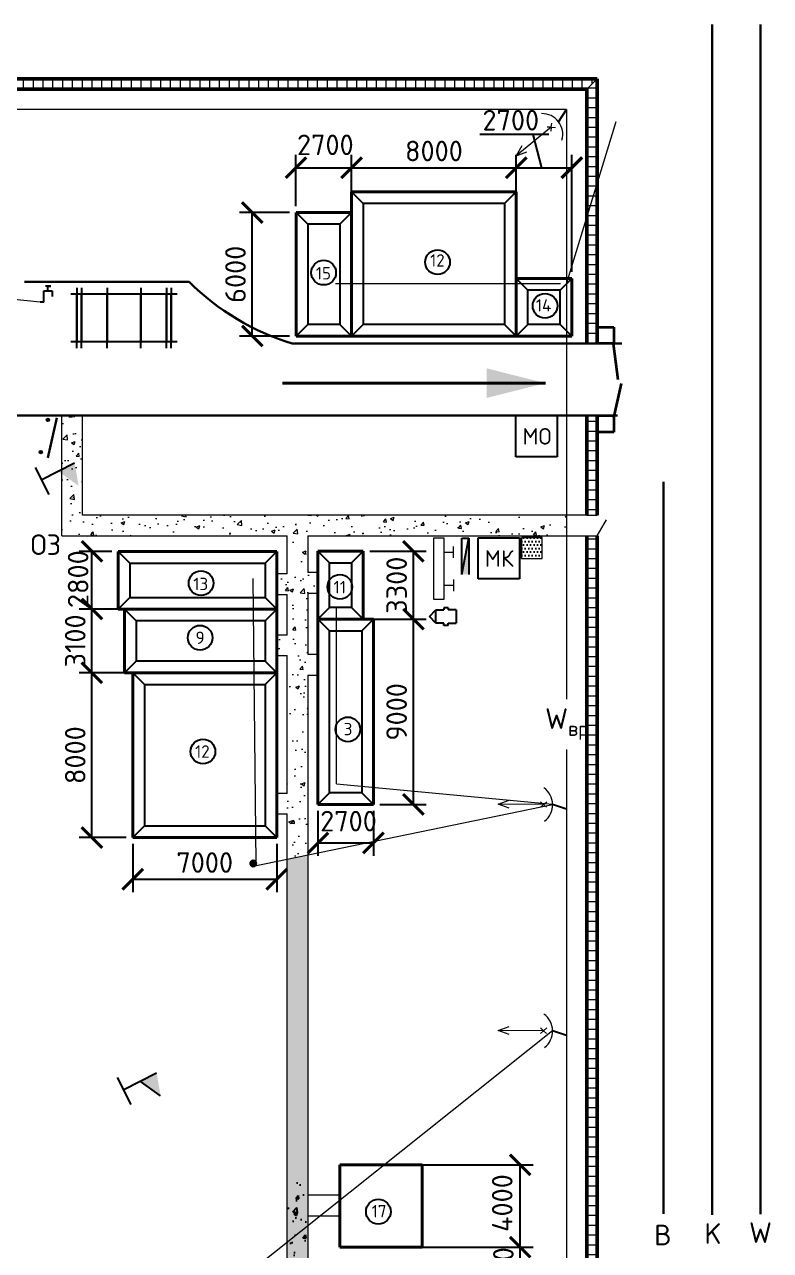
# Model space of a CAD drawing. Header units: millimetres. Extents: x -782 to 10910, y 3841 to 9763.
# Drawn here: x 1929.1 to 2001.6, y 7282.5 to 7401.6 of the extents above; entities that cross this region are included whole.
import ezdxf

# ---------------------------------------------------------------- set-up
doc = ezdxf.new("R2010")
doc.units = ezdxf.units.MM
for name, color, linetype, lineweight in [('!ОНенес!', 6, 'Continuous', 40), ('0.2 сетевой', 7, 'Continuous', 20), ('красный', 1, 'Continuous', 30), ('Оbводка', 1, 'Continuous', 90), ('Тонкая 0.3', 140, 'Continuous', 25)]:
    doc.layers.add(name, color=color, linetype=linetype, lineweight=lineweight)
doc.layers.add('1', color=7, linetype='Continuous')
doc.layers.add('Системный слой', color=7, linetype='Continuous')
doc.styles.add('2.5', font='isocpeur.ttf', dxfattribs={"height": 2})
doc.styles.add('Isocpeur', font='isocpeur.ttf')
doc.dimstyles.new('М500 стройгенп', dxfattribs={"dimtxt": 2, "dimasz": 2, "dimexe": 1.25, "dimexo": 0.625, "dimtad": 1, "dimlfac": 500, "dimtxsty": '2.5', "dimblk": 'ARCHTICK', "dimcen": 2.5, "dimadec": 0, "dimazin": 0, "dimtfac": 1, "dimtmove": 0, "dimatfit": 3, "dimfxl": 1, "dimarcsym": 0})
pattern_1 = [(50, (-526.4958, 4063.574), (3.6436934, -0.3187817), [0.381, -4.191]), (355, (-526.496, 4063.574), (-0.7048684, 3.821137), [0.3048, -3.3528117]), (100.45144, (-526.1922, 4063.5475), (2.938825, 3.502355), [0.3238002, -3.561805]), (46.1842, (-526.496, 4064.59), (5.421581, -0.8408466), [0.5715, -6.2865]), (96.63556, (-526.044, 4064.52), (4.748083, 4.9485225), [0.4857005, -5.342712]), (351.18415, (-526.496, 4064.59), (4.748083, 4.9485225), [0.457199, -5.029195]), (21, (-525.9878, 4064.336), (3.0322878, -2.045304), [0.381, -4.191]), (326, (-525.988, 4064.336), (1.2360406, 3.6837593), [0.3048, -3.3528]), (71.451445, (-525.735, 4064.1656), (4.2683284, 1.6384554), [0.3238002, -3.5617988]), (37.5, (-526.4958, 4063.574), (0.06177207, 1.69110078), [0, -3.31216, 0, -3.4036, 0, -3.3655]), (7.5, (-526.4958, 4063.574), (1.33639325, 2.0036115), [0, -1.94056, 0, -3.23596, 0, -1.2827]), (327.5, (-527.6287, 4063.574), (2.7118119, -0.1145749), [0, -1.27, 0, -3.9624, 0, -5.2578]), (317.5, (-528.1367, 4063.574), (2.9625836, 0.5085298), [0, -1.651, 0, -2.63144, 0, -3.7338])]

# ---------------------------------------------------------------- blocks, each defined once
blk = doc.blocks.new('_ArchTick')
at = {"color": 0, "linetype": 'ByBlock', "const_width": 0.15}
blk.add_lwpolyline([(-0.5, -0.5), (0.5, 0.5)], dxfattribs=at)
blk = doc.blocks.new('*D706')
at = {"color": 0, "lineweight": -2, "transparency": 16777216}
for p, q in [((1963.68, 7343.8), (1968.18, 7343.8)), ((1966.93, 7325.8), (1966.93, 7343.8)), ((1963.68, 7325.8), (1968.18, 7325.8))]:
    blk.add_line(p, q, dxfattribs=at)
at = {"layer": 'Defpoints', "color": 0, "lineweight": -3, "transparency": 16777216}
for p in [(1963.05, 7343.8), (1966.93, 7343.8), (1963.05, 7325.8)]:
    blk.add_point(p, dxfattribs=at)
at = {"color": 0, "lineweight": -2, "transparency": 16777216, "xscale": 2, "yscale": 2, "zscale": 2}
for p, rotation in [((1966.93, 7343.8), 90), ((1966.93, 7325.8), 270)]:
    blk.add_blockref('_ArchTick', p, dxfattribs=dict(at, rotation=rotation))
at = {"color": 0, "lineweight": 20, "transparency": 16777216, "insert": (1965.3, 7334.8), "char_height": 2, "attachment_point": 5, "rotation": 90, "style": '2.5'}
blk.add_mtext('9000', dxfattribs=at)
blk = doc.blocks.new('*D707')
at = {"color": 0, "lineweight": -2, "transparency": 16777216}
for p, q in [((1962.68, 7350.4), (1968.18, 7350.4)), ((1966.93, 7343.8), (1966.93, 7350.4)), ((1962.68, 7343.8), (1968.18, 7343.8))]:
    blk.add_line(p, q, dxfattribs=at)
at = {"layer": 'Defpoints', "color": 0, "lineweight": -3, "transparency": 16777216}
for p in [(1962.05, 7350.4), (1966.93, 7350.4), (1962.05, 7343.8)]:
    blk.add_point(p, dxfattribs=at)
at = {"color": 0, "lineweight": -2, "transparency": 16777216, "xscale": 2, "yscale": 2, "zscale": 2}
for p, rotation in [((1966.93, 7350.4), 90), ((1966.93, 7343.8), 270)]:
    blk.add_blockref('_ArchTick', p, dxfattribs=dict(at, rotation=rotation))
at = {"color": 0, "lineweight": 20, "transparency": 16777216, "insert": (1965.3, 7347.1), "char_height": 2, "attachment_point": 5, "rotation": 90, "style": '2.5'}
blk.add_mtext('3300', dxfattribs=at)
blk = doc.blocks.new('*D708')
at = {"color": 0, "lineweight": -2, "transparency": 16777216}
for p, q in [((1939.65, 7321.96), (1939.65, 7317.29)), ((1953.65, 7321.96), (1953.65, 7317.29)), ((1939.65, 7318.54), (1953.65, 7318.54))]:
    blk.add_line(p, q, dxfattribs=at)
at = {"layer": 'Defpoints', "color": 0, "lineweight": -3, "transparency": 16777216}
for p in [(1939.65, 7322.59), (1953.65, 7322.59), (1953.65, 7318.54)]:
    blk.add_point(p, dxfattribs=at)
at = {"color": 0, "lineweight": -2, "transparency": 16777216, "xscale": 2, "yscale": 2, "zscale": 2, "rotation": 180}
blk.add_blockref('_ArchTick', (1939.65, 7318.54), dxfattribs=at)
at = {"color": 0, "lineweight": -2, "transparency": 16777216, "xscale": 2, "yscale": 2, "zscale": 2}
blk.add_blockref('_ArchTick', (1953.65, 7318.54), dxfattribs=at)
at = {"color": 0, "lineweight": 20, "transparency": 16777216, "insert": (1946.65, 7320.16), "char_height": 2, "attachment_point": 5, "style": '2.5'}
blk.add_mtext('7000', dxfattribs=at)
blk = doc.blocks.new('*D709')
at = {"color": 0, "lineweight": -2, "transparency": 16777216}
for p, q in [((1957.65, 7325.17), (1957.65, 7320.81)), ((1963.05, 7325.17), (1963.05, 7320.81)), ((1957.65, 7322.06), (1963.05, 7322.06))]:
    blk.add_line(p, q, dxfattribs=at)
at = {"layer": 'Defpoints', "color": 0, "lineweight": -3, "transparency": 16777216}
for p in [(1957.65, 7325.8), (1963.05, 7325.8), (1963.05, 7322.06)]:
    blk.add_point(p, dxfattribs=at)
at = {"color": 0, "lineweight": -2, "transparency": 16777216, "xscale": 2, "yscale": 2, "zscale": 2, "rotation": 180}
blk.add_blockref('_ArchTick', (1957.65, 7322.06), dxfattribs=at)
at = {"color": 0, "lineweight": -2, "transparency": 16777216, "xscale": 2, "yscale": 2, "zscale": 2}
blk.add_blockref('_ArchTick', (1963.05, 7322.06), dxfattribs=at)
at = {"color": 0, "lineweight": 20, "transparency": 16777216, "insert": (1960.62, 7324.18), "char_height": 2, "attachment_point": 5, "style": '2.5'}
blk.add_mtext('2700', dxfattribs=at)
blk = doc.blocks.new('*D710')
at = {"color": 0, "lineweight": -2, "transparency": 16777216}
for p, q in [((1939.03, 7338.59), (1934.44, 7338.59)), ((1935.69, 7322.59), (1935.69, 7338.59)), ((1939.03, 7322.59), (1934.44, 7322.59))]:
    blk.add_line(p, q, dxfattribs=at)
at = {"layer": 'Defpoints', "color": 0, "lineweight": -3, "transparency": 16777216}
for p in [(1935.69, 7338.59), (1939.65, 7338.59), (1939.65, 7322.59)]:
    blk.add_point(p, dxfattribs=at)
at = {"color": 0, "lineweight": -2, "transparency": 16777216, "xscale": 2, "yscale": 2, "zscale": 2}
for p, rotation in [((1935.69, 7338.59), 90), ((1935.69, 7322.59), 270)]:
    blk.add_blockref('_ArchTick', p, dxfattribs=dict(at, rotation=rotation))
at = {"color": 0, "lineweight": 20, "transparency": 16777216, "insert": (1934.07, 7330.59), "char_height": 2, "attachment_point": 5, "rotation": 90, "style": '2.5'}
blk.add_mtext('8000', dxfattribs=at)
blk = doc.blocks.new('*D711')
at = {"color": 0, "lineweight": -2, "transparency": 16777216}
for p, q in [((1938.23, 7344.79), (1934.44, 7344.79)), ((1935.69, 7338.59), (1935.69, 7344.79)), ((1938.23, 7338.59), (1934.44, 7338.59))]:
    blk.add_line(p, q, dxfattribs=at)
at = {"layer": 'Defpoints', "color": 0, "lineweight": -3, "transparency": 16777216}
for p in [(1935.69, 7344.79), (1938.86, 7344.79), (1938.86, 7338.59)]:
    blk.add_point(p, dxfattribs=at)
at = {"color": 0, "lineweight": -2, "transparency": 16777216, "xscale": 2, "yscale": 2, "zscale": 2}
for p, rotation in [((1935.69, 7344.79), 90), ((1935.69, 7338.59), 270)]:
    blk.add_blockref('_ArchTick', p, dxfattribs=dict(at, rotation=rotation))
at = {"color": 0, "lineweight": 20, "transparency": 16777216, "insert": (1934.07, 7341.69), "char_height": 2, "attachment_point": 5, "rotation": 90, "style": '2.5'}
blk.add_mtext('3100', dxfattribs=at)
blk = doc.blocks.new('*D712')
at = {"color": 0, "lineweight": -2, "transparency": 16777216}
for p, q in [((1937.63, 7350.39), (1934.44, 7350.39)), ((1935.69, 7344.79), (1935.69, 7350.39)), ((1937.63, 7344.79), (1934.44, 7344.79))]:
    blk.add_line(p, q, dxfattribs=at)
at = {"layer": 'Defpoints', "color": 0, "lineweight": -3, "transparency": 16777216}
for p in [(1935.69, 7350.39), (1938.25, 7350.39), (1938.25, 7344.79)]:
    blk.add_point(p, dxfattribs=at)
at = {"color": 0, "lineweight": -2, "transparency": 16777216, "xscale": 2, "yscale": 2, "zscale": 2}
for p, rotation in [((1935.69, 7350.39), 90), ((1935.69, 7344.79), 270)]:
    blk.add_blockref('_ArchTick', p, dxfattribs=dict(at, rotation=rotation))
at = {"color": 0, "lineweight": 20, "transparency": 16777216, "insert": (1934.35, 7347.69), "char_height": 2, "attachment_point": 5, "rotation": 90, "style": '2.5'}
blk.add_mtext('2800', dxfattribs=at)
blk = doc.blocks.new('*D723')
at = {"color": 0, "lineweight": -2, "transparency": 16777216}
for p, q in [((1954.9, 7383.31), (1950.02, 7383.31)), ((1951.27, 7371.31), (1951.27, 7383.31)), ((1954.9, 7371.31), (1950.02, 7371.31))]:
    blk.add_line(p, q, dxfattribs=at)
at = {"layer": 'Defpoints', "color": 0, "lineweight": -3, "transparency": 16777216}
for p in [(1951.27, 7383.31), (1955.52, 7383.31), (1955.52, 7371.31)]:
    blk.add_point(p, dxfattribs=at)
at = {"color": 0, "lineweight": -2, "transparency": 16777216, "xscale": 2, "yscale": 2, "zscale": 2}
for p, rotation in [((1951.27, 7383.31), 90), ((1951.27, 7371.31), 270)]:
    blk.add_blockref('_ArchTick', p, dxfattribs=dict(at, rotation=rotation))
at = {"color": 0, "lineweight": 20, "transparency": 16777216, "insert": (1949.64, 7377.31), "char_height": 2, "attachment_point": 5, "rotation": 90, "style": '2.5'}
blk.add_mtext('6000', dxfattribs=at)
blk = doc.blocks.new('*D724')
at = {"color": 0, "lineweight": -2, "transparency": 16777216}
for p, q in [((1955.52, 7383.94), (1955.52, 7388.92)), ((1960.92, 7383.94), (1960.92, 7388.92)), ((1955.52, 7387.67), (1960.92, 7387.67))]:
    blk.add_line(p, q, dxfattribs=at)
at = {"layer": 'Defpoints', "color": 0, "lineweight": -3, "transparency": 16777216}
for p in [(1960.92, 7387.67), (1955.52, 7383.31), (1960.92, 7383.31)]:
    blk.add_point(p, dxfattribs=at)
at = {"color": 0, "lineweight": -2, "transparency": 16777216, "xscale": 2, "yscale": 2, "zscale": 2, "rotation": 180}
blk.add_blockref('_ArchTick', (1955.52, 7387.67), dxfattribs=at)
at = {"color": 0, "lineweight": -2, "transparency": 16777216, "xscale": 2, "yscale": 2, "zscale": 2}
blk.add_blockref('_ArchTick', (1960.92, 7387.67), dxfattribs=at)
at = {"color": 0, "lineweight": 20, "transparency": 16777216, "insert": (1958.37, 7389.89), "char_height": 2, "attachment_point": 5, "style": '2.5'}
blk.add_mtext('2700', dxfattribs=at)
blk = doc.blocks.new('*D725')
at = {"color": 0, "lineweight": -2, "transparency": 16777216}
for p, q in [((1960.92, 7385.94), (1960.92, 7388.92)), ((1976.92, 7385.94), (1976.92, 7388.92)), ((1960.92, 7387.67), (1976.92, 7387.67))]:
    blk.add_line(p, q, dxfattribs=at)
at = {"layer": 'Defpoints', "color": 0, "lineweight": -3, "transparency": 16777216}
for p in [(1976.92, 7387.67), (1960.92, 7385.31), (1976.92, 7385.31)]:
    blk.add_point(p, dxfattribs=at)
at = {"color": 0, "lineweight": -2, "transparency": 16777216, "xscale": 2, "yscale": 2, "zscale": 2, "rotation": 180}
blk.add_blockref('_ArchTick', (1960.92, 7387.67), dxfattribs=at)
at = {"color": 0, "lineweight": -2, "transparency": 16777216, "xscale": 2, "yscale": 2, "zscale": 2}
blk.add_blockref('_ArchTick', (1976.92, 7387.67), dxfattribs=at)
at = {"color": 0, "lineweight": 20, "transparency": 16777216, "insert": (1968.92, 7389.29), "char_height": 2, "attachment_point": 5, "style": '2.5'}
blk.add_mtext('8000', dxfattribs=at)
blk = doc.blocks.new('*D726')
at = {"color": 0, "lineweight": -2, "transparency": 16777216}
for p, q in [((1976.92, 7377.54), (1976.92, 7388.92)), ((1982.32, 7377.54), (1982.32, 7388.92)), ((1976.92, 7387.67), (1982.32, 7387.67))]:
    blk.add_line(p, q, dxfattribs=at)
at = {"layer": 'Defpoints', "color": 0, "lineweight": -3, "transparency": 16777216}
for p in [(1982.32, 7387.67), (1976.92, 7376.91), (1982.32, 7376.91)]:
    blk.add_point(p, dxfattribs=at)
at = {"color": 0, "lineweight": -2, "transparency": 16777216, "xscale": 2, "yscale": 2, "zscale": 2, "rotation": 180}
blk.add_blockref('_ArchTick', (1976.92, 7387.67), dxfattribs=at)
at = {"color": 0, "lineweight": -2, "transparency": 16777216, "xscale": 2, "yscale": 2, "zscale": 2}
blk.add_blockref('_ArchTick', (1982.32, 7387.67), dxfattribs=at)
at = {"color": 0, "lineweight": 20, "transparency": 16777216, "insert": (1976.39, 7392.28), "char_height": 2, "attachment_point": 5, "style": '2.5'}
blk.add_mtext('2700', dxfattribs=at)
blk = doc.blocks.new('*D729')
at = {"color": 0, "lineweight": -2, "transparency": 16777216}
for p, q in [((1966.82, 7290.78), (1978.55, 7290.78)), ((1977.3, 7282.78), (1977.3, 7290.78)), ((1968.42, 7282.78), (1978.55, 7282.78))]:
    blk.add_line(p, q, dxfattribs=at)
at = {"layer": 'Defpoints', "color": 0, "lineweight": -3, "transparency": 16777216}
for p in [(1966.2, 7290.78), (1977.3, 7290.78), (1967.79, 7282.78)]:
    blk.add_point(p, dxfattribs=at)
at = {"color": 0, "lineweight": -2, "transparency": 16777216, "xscale": 2, "yscale": 2, "zscale": 2}
for p, rotation in [((1977.3, 7290.78), 90), ((1977.3, 7282.78), 270)]:
    blk.add_blockref('_ArchTick', p, dxfattribs=dict(at, rotation=rotation))
at = {"color": 0, "lineweight": 25, "transparency": 16777216, "insert": (1975.56, 7287.07), "char_height": 2, "attachment_point": 5, "rotation": 90, "style": '2.5'}
blk.add_mtext('4000', dxfattribs=at)
blk = doc.blocks.new('*D679')
at = {"color": 0, "lineweight": -2, "transparency": 16777216}
for p, q in [((1966.42, 7282.78), (1978.55, 7282.78)), ((1977.3, 7276.78), (1977.3, 7282.78)), ((1974.42, 7276.78), (1978.55, 7276.78))]:
    blk.add_line(p, q, dxfattribs=at)
at = {"layer": 'Defpoints', "color": 0, "lineweight": -3, "transparency": 16777216}
for p in [(1965.79, 7282.78), (1977.3, 7282.78), (1973.79, 7276.78)]:
    blk.add_point(p, dxfattribs=at)
at = {"color": 0, "lineweight": -2, "transparency": 16777216, "xscale": 2, "yscale": 2, "zscale": 2}
for p, rotation in [((1977.3, 7282.78), 90), ((1977.3, 7276.78), 270)]:
    blk.add_blockref('_ArchTick', p, dxfattribs=dict(at, rotation=rotation))
at = {"color": 0, "lineweight": 25, "transparency": 16777216, "insert": (1975.67, 7280.03), "char_height": 2, "attachment_point": 5, "rotation": 90, "style": '2.5'}
blk.add_mtext('3000', dxfattribs=at)

msp = doc.modelspace()

# ---------------------------------------------------------------- hatches: boundary and pattern name
at = {"layer": '!ОНенес!', "lineweight": 40}
h = msp.add_hatch(color=7, dxfattribs=at)
h.paths.add_polyline_path([(1974.032618, 7368.176325), (1974.032618, 7366.736445), (1979.76209, 7366.736445)])
h.paths.add_polyline_path([(1974.032618, 7366.736445), (1974.032618, 7365.296564), (1979.76209, 7366.736445)])
at = {"lineweight": 20}
h = msp.add_hatch(dxfattribs=at)
h.set_pattern_fill('ANSI31', color=256, scale=0.3, angle=45)
h.set_pattern_definition([(90, (-526.49585, 4063.574), (-0.9525, 2e-16), [])])
h.paths.add_polyline_path([(1984.791694, 7396.313074), (1983.791694, 7396.313074), (1653.199057, 7396.313074), (1654.199057, 7395.313074), (1983.791694, 7395.313074)])
h.paths.add_polyline_path([(1983.791694, 7123.37012), (1654.199057, 7123.37012), (1653.199057, 7122.37012), (1984.791694, 7122.37012)])
h = msp.add_hatch(dxfattribs=at)
h.set_pattern_fill('AR-CONC', color=256, scale=0.02)
h.set_pattern_definition(pattern_1)
h.paths.add_polyline_path([(1960.400261, 7158.373147), (1959.400261, 7158.373147), (1959.400261, 7162.373137), (1960.400261, 7162.373137), (1960.400261, 7164.373137), (1959.400261, 7164.373137), (1959.400261, 7168.373127), (1960.400261, 7168.373127), (1960.400261, 7170.373127), (1959.400261, 7170.373127), (1959.400261, 7174.373117), (1960.400261, 7174.373117), (1960.400261, 7176.373117), (1959.400261, 7176.373117), (1959.400261, 7179.733106), (1960.400261, 7179.733106), (1960.400261, 7181.733106), (1959.400261, 7181.733106), (1959.400261, 7185.570306), (1957.400261, 7185.570306), (1957.400261, 7158.373147), (1938.689992, 7158.373147), (1938.689992, 7164.983412), (1957.400261, 7164.983412), (1957.400261, 7166.983412), (1954.889965, 7166.983412), (1954.889965, 7167.983297), (1952.889965, 7167.983354), (1952.889965, 7166.983412), (1949.489974, 7166.983412), (1949.489974, 7167.983412), (1947.489974, 7167.983412), (1947.489974, 7166.983412), (1944.089983, 7166.983412), (1944.089983, 7167.983412), (1942.089983, 7167.983412), (1942.089983, 7166.983412), (1938.689992, 7166.983412), (1938.689992, 7167.983412), (1936.689992, 7167.983412), (1936.689992, 7166.983412), (1936.689992, 7164.983412), (1936.689992, 7153.584232), (1938.689992, 7153.584232), (1938.689992, 7156.373147), (1957.400261, 7156.373147), (1957.400261, 7153.584232), (1959.400261, 7153.584232), (1959.400261, 7156.373147), (1960.400261, 7156.373147)])
h.paths.add_polyline_path([(1959.400261, 7187.783227), (1956.6542, 7187.783227), (1956.6542, 7190.520524), (1954.6542, 7190.520524), (1954.6542, 7185.783227), (1957.400261, 7185.783227), (1957.400261, 7185.570306), (1959.400261, 7185.570306)])
h.paths.add_polyline_path([(1956.6542, 7194.111291), (1954.6542, 7194.111291), (1954.6542, 7190.520524), (1956.6542, 7190.520524)])
h.paths.add_polyline_path([(1956.6542, 7243.452832), (1959.791694, 7243.452832), (1959.791694, 7245.452832), (1956.6542, 7245.452832), (1956.6542, 7256.8076), (1954.6542, 7255.214068), (1954.6542, 7236.667836), (1953.6542, 7236.667836), (1953.6542, 7234.667836), (1954.6542, 7234.667836), (1954.6542, 7230.893534), (1953.6542, 7230.893534), (1953.6542, 7229.409936), (1953.6542, 7228.893534), (1954.6542, 7228.893534), (1954.6542, 7225.138228), (1953.6542, 7225.138228), (1953.6542, 7223.809946), (1953.6542, 7223.138228), (1954.6542, 7223.138228), (1954.6542, 7194.111291), (1956.6542, 7194.111291)])
h.paths.add_polyline_path([(1956.6542, 7291.294027), (1954.6542, 7291.294027), (1954.6542, 7289.303258), (1956.6542, 7289.303258)])
h.paths.add_polyline_path([(1956.6542, 7293.284796), (1954.6542, 7293.284796), (1954.6542, 7291.294027), (1956.6542, 7291.294027)])
h.paths.add_polyline_path([(1956.6542, 7320.874698), (1954.6542, 7320.463117), (1954.6542, 7293.284796), (1956.6542, 7293.284796)])
h.paths.add_polyline_path([(1807.190108, 7161.308984), (1810.190103, 7161.308984), (1810.190103, 7164.18898), (1807.190108, 7164.18898)], flags=9)
h.paths.add_polyline_path([(1804.147597, 7351.525381), (1807.387591, 7351.525381), (1807.387591, 7354.405377), (1804.147597, 7354.405377)], flags=9)
h.paths.add_polyline_path([(1677.95175, 7355.868997), (1681.191745, 7355.868997), (1681.191745, 7358.748992), (1677.95175, 7358.748992)], flags=9)
h.paths.add_polyline_path([(1677.89175, 7161.308984), (1681.251745, 7161.308984), (1681.251745, 7164.18898), (1677.89175, 7164.18898)], flags=9)
h.paths.add_polyline_path([(1918.071309, 7161.308984), (1921.311303, 7161.308984), (1921.311303, 7164.18898), (1918.071309, 7164.18898)], flags=9)
h.paths.add_polyline_path([(1937.60699, 7355.868997), (1940.606985, 7355.868997), (1940.606985, 7358.748992), (1937.60699, 7358.748992)], flags=9)
h.paths.add_polyline_path([(1964.413058, 7188.485731), (1968.613058, 7188.485731), (1968.613058, 7193.285731), (1964.413058, 7193.285731)], flags=9)
h.paths.add_polyline_path([(1964.342784, 7192.541407), (1968.542784, 7192.541407), (1968.542784, 7197.341407), (1964.342784, 7197.341407)], flags=9)
h.paths.add_polyline_path([(1654.795872, 7251.42243), (1659.815872, 7251.42243), (1659.815872, 7257.035764), (1654.795872, 7257.035764)], flags=9)
h.paths.add_polyline_path([(1811.944643, 7390.640227), (1816.964643, 7390.640227), (1816.964643, 7396.25356), (1811.944643, 7396.25356)], flags=9)
h.paths.add_polyline_path([(1962.870656, 7286.16435), (1966.070656, 7286.16435), (1966.070656, 7290.96435), (1962.870656, 7290.96435)], flags=9)
h.paths.add_polyline_path([(1963.181496, 7289.121605), (1965.781496, 7289.121605), (1965.781496, 7293.921605), (1963.181496, 7293.921605)], flags=9)
h.paths.add_polyline_path([(1963.034785, 7292.034938), (1965.634785, 7292.034938), (1965.634785, 7296.834938), (1963.034785, 7296.834938)], flags=9)
h.paths.add_polyline_path([(1942.492271, 7229.324698), (1945.852266, 7229.324698), (1945.852266, 7232.204693), (1942.492271, 7232.204693)], flags=9)
h.paths.add_polyline_path([(1942.492271, 7189.193472), (1945.972266, 7189.193472), (1945.972266, 7192.073468), (1942.492271, 7192.073468)], flags=9)
h.paths.add_polyline_path([(1973.882916, 7189.193472), (1977.242911, 7189.193472), (1977.242911, 7192.073468), (1973.882916, 7192.073468)], flags=9)
h.paths.add_polyline_path([(1932.234185, 7376.033857), (1934.274181, 7376.033857), (1934.274181, 7378.913852), (1932.234185, 7378.913852)], flags=9)
h.paths.add_polyline_path([(1965.982816, 7269.861817), (1968.022813, 7269.861817), (1968.022813, 7272.741812), (1965.982816, 7272.741812)], flags=9)
h.paths.add_polyline_path([(1965.551475, 7232.361), (1967.591472, 7232.361), (1967.591472, 7235.240995), (1965.551475, 7235.240995)], flags=9)
h.paths.add_polyline_path([(1946.973113, 7172.760368), (1948.53311, 7172.760368), (1948.53311, 7175.640363), (1946.973113, 7175.640363)], flags=25)
h.paths.add_polyline_path([(1936.554034, 7173.064081), (1937.994032, 7173.064081), (1937.994032, 7175.944076), (1936.554034, 7175.944076)], flags=9)
h.paths.add_polyline_path([(1941.573122, 7172.760368), (1943.133119, 7172.760368), (1943.133119, 7175.640363), (1941.573122, 7175.640363)], flags=25)
h.paths.add_polyline_path([(1958.873845, 7345.535297), (1960.673842, 7345.535297), (1960.673842, 7348.415292), (1958.873845, 7348.415292)], flags=9)
h.paths.add_polyline_path([(1965.537078, 7179.720579), (1966.977076, 7179.720579), (1966.977076, 7182.600574), (1965.537078, 7182.600574)], flags=9)
h.paths.add_polyline_path([(1953.563847, 7372.918375), (1955.723843, 7372.918375), (1955.723843, 7375.798371), (1953.563847, 7375.798371)], flags=9)
h.paths.add_polyline_path([(1947.441918, 7257.079001), (1949.481915, 7257.079001), (1949.481915, 7259.958996), (1947.441918, 7259.958996)], flags=9)
h.paths.add_polyline_path([(1943.305479, 7377.279764), (1945.345476, 7377.279764), (1945.345476, 7380.159759), (1943.305479, 7380.159759)], flags=9)
h.paths.add_polyline_path([(1950.187173, 7223.653047), (1951.627171, 7223.653047), (1951.627171, 7226.533043), (1950.187173, 7226.533043)], flags=9)
h.paths.add_polyline_path([(1966.129193, 7156.847942), (1967.329191, 7156.847942), (1967.329191, 7159.727938), (1966.129193, 7159.727938)], flags=9)
h.paths.add_polyline_path([(1959.858681, 7331.745683), (1961.298678, 7331.745683), (1961.298678, 7334.625678), (1959.858681, 7334.625678)], flags=9)
h.paths.add_polyline_path([(1945.243661, 7345.849272), (1947.283657, 7345.849272), (1947.283657, 7348.729267), (1945.243661, 7348.729267)], flags=9)
h.paths.add_polyline_path([(1945.404999, 7329.565006), (1947.444995, 7329.565006), (1947.444995, 7332.445002), (1945.404999, 7332.445002)], flags=9)
h.paths.add_polyline_path([(1945.48236, 7340.617661), (1946.922358, 7340.617661), (1946.922358, 7343.497657), (1945.48236, 7343.497657)], flags=9)
h.paths.add_polyline_path([(1957.279022, 7138.002398), (1958.71902, 7138.002398), (1958.71902, 7140.882393), (1957.279022, 7140.882393)], flags=9)
h.paths.add_polyline_path([(1965.898262, 7168.932042), (1967.09826, 7168.932042), (1967.09826, 7171.812037), (1965.898262, 7171.812037)], flags=9)
h.paths.add_polyline_path([(1966.129193, 7162.847932), (1967.329191, 7162.847932), (1967.329191, 7165.727928), (1966.129193, 7165.727928)], flags=9)
h.paths.add_polyline_path([(1965.537078, 7174.320588), (1966.977076, 7174.320588), (1966.977076, 7177.200583), (1965.537078, 7177.200583)], flags=9)
h.paths.add_polyline_path([(1952.32059, 7173.420682), (1954.360586, 7173.420682), (1954.360586, 7176.300677), (1952.32059, 7176.300677)], flags=25)
h.paths.add_polyline_path([(1950.187173, 7234.853029), (1951.627171, 7234.853029), (1951.627171, 7237.733024), (1950.187173, 7237.733024)], flags=9)
h.paths.add_polyline_path([(1950.187173, 7229.253038), (1951.627171, 7229.253038), (1951.627171, 7232.133033), (1950.187173, 7232.133033)], flags=9)
h.paths.add_polyline_path([(1954.6542, 7289.303258), (1954.6542, 7255.214068), (1956.6542, 7256.8076), (1956.6542, 7289.303258)])
h = msp.add_hatch(dxfattribs=at)
h.set_pattern_fill('ANSI31', color=256, scale=0.3, angle=135)
h.set_pattern_definition([(180, (-526.49585, 4063.574), (-2e-16, -0.9525), [])])
h.paths.add_polyline_path([(1984.791694, 7396.313074), (1983.791694, 7395.313074), (1983.791694, 7370.584232), (1984.791694, 7370.584232)])
h.paths.add_polyline_path([(1984.791694, 7190.520524), (1983.791694, 7190.520524), (1983.791694, 7153.584232), (1984.791694, 7153.584232)])
h.paths.add_polyline_path([(1984.791694, 7146.584232), (1983.791694, 7146.584232), (1983.791694, 7123.37012), (1984.791694, 7122.37012)])
h.paths.add_polyline_path([(1984.791694, 7194.111291), (1983.791694, 7194.111291), (1983.791694, 7190.520524), (1984.791694, 7190.520524)])
h.paths.add_polyline_path([(1984.791694, 7289.303258), (1983.791694, 7289.303258), (1983.791694, 7194.111291), (1984.791694, 7194.111291)])
h.paths.add_polyline_path([(1984.791694, 7291.294027), (1983.791694, 7291.294027), (1983.791694, 7289.303258), (1984.791694, 7289.303258)])
h.paths.add_polyline_path([(1984.791694, 7293.284796), (1983.791694, 7293.284796), (1983.791694, 7291.294027), (1984.791694, 7291.294027)])
h.paths.add_polyline_path([(1984.791694, 7363.584232), (1983.791694, 7363.584232), (1983.791694, 7355.537033), (1984.791694, 7355.537033)])
h.paths.add_polyline_path([(1983.791694, 7353.907839), (1984.791694, 7353.907839), (1984.791694, 7355.537033), (1983.791694, 7355.537033)])
h.paths.add_polyline_path([(1984.791694, 7351.907839), (1983.791694, 7351.907839), (1983.791694, 7293.284796), (1984.791694, 7293.284796)])
for points in [[(1931.44531, 7363.318796, 1), (1931.376683, 7363.006241, 1)], [(1930.759044, 7360.193255, 1), (1930.690418, 7359.880701, 1)]]:
    msp.add_hatch(color=7, dxfattribs=at).paths.add_polyline_path(points)
h = msp.add_hatch(dxfattribs=at)
h.set_pattern_fill('AR-CONC', color=256, scale=0.02)
h.set_pattern_definition(pattern_1)
h.paths.add_polyline_path([(1956.6542, 7346.339004), (1957.6542, 7346.339004), (1957.6542, 7348.339004), (1956.6542, 7348.339004), (1956.6542, 7351.907839), (1981.791694, 7351.907839), (1981.791694, 7353.907839), (1934.767368, 7353.907839), (1934.767368, 7355.537033), (1932.767368, 7355.537033), (1932.767368, 7351.907839), (1954.6542, 7351.907839), (1954.6542, 7348.207025), (1953.6542, 7348.207025), (1953.6542, 7346.207025), (1954.6542, 7346.207025), (1954.6542, 7342.263676), (1953.6542, 7342.263676), (1953.6542, 7340.263676), (1954.6542, 7340.263676), (1954.6542, 7326.879132), (1953.6542, 7326.879132), (1953.6542, 7324.879132), (1954.6542, 7324.879132), (1954.6542, 7320.463117), (1956.6542, 7320.874698), (1956.6542, 7338.372347), (1957.6542, 7338.372347), (1957.6542, 7340.372347), (1956.6542, 7340.372347)])
h.paths.add_polyline_path([(1934.767368, 7363.584232), (1932.767368, 7363.584232), (1932.767368, 7355.537033), (1934.767368, 7355.537033)])
msp.add_hatch(color=7).paths.add_polyline_path([(1972.325028, 7351.675215), (1971.619358, 7348.146861), (1972.325028, 7348.146861)])
at = {"lineweight": 25}
h = msp.add_hatch(color=1, dxfattribs=at)
h.paths.add_polyline_path([(1951.365186, 7320.34433, 0.4142135624), (1951.086155, 7320.0653, 0.4142135624), (1951.365186, 7319.786269)])
h.paths.add_polyline_path([(1951.365186, 7320.34433), (1951.365186, 7319.786269, 0.4142135624), (1951.644216, 7320.0653, 0.4142135624)])
h = msp.add_hatch(dxfattribs=at)
h.set_pattern_fill('AR-CONC', color=256, scale=0.02)
h.set_pattern_definition([(50, (2298.1452, 2689.7768), (3.6436934, -0.3187817), [0.381, -4.191]), (355, (2298.145, 2689.777), (-0.7048684, 3.821137), [0.3048, -3.3528117]), (100.451445, (2298.4488, 2689.7503), (2.938825, 3.502355), [0.3238002, -3.561805]), (46.1842, (2298.145, 2690.793), (5.421581, -0.8408466), [0.5715, -6.2865]), (96.63556, (2298.597, 2690.723), (4.7480827, 4.9485225), [0.4857005, -5.342712]), (351.18415, (2298.145, 2690.793), (4.748083, 4.9485225), [0.4571993, -5.0291946]), (21, (2298.6532, 2690.5388), (3.0322878, -2.045304), [0.381, -4.191]), (326, (2298.653, 2690.539), (1.2360406, 3.6837593), [0.3048, -3.3528]), (71.451445, (2298.906, 2690.3684), (4.2683284, 1.6384554), [0.3238002, -3.5617988]), (37.5, (2298.1452, 2689.7768), (0.06177207, 1.69110078), [0, -3.31216, 0, -3.4036, 0, -3.3655]), (7.5, (2298.1452, 2689.7768), (1.33639325, 2.0036115), [0, -1.94056, 0, -3.23596, 0, -1.2827]), (327.5, (2297.0123, 2689.7768), (2.7118119, -0.11457488), [0, -1.27, 0, -3.9624, 0, -5.2578]), (317.5, (2296.5043, 2689.7768), (2.9625836, 0.5085298), [0, -1.651, 0, -2.63144, 0, -3.7338])])
h.paths.add_polyline_path([(1959.791694, 7259.307448), (1957.933108, 7257.826591), (1959.791694, 7257.826591)], flags=17)
h.paths.add_polyline_path([(1959.791694, 7259.307448), (1959.791694, 7259.826591), (1956.6542, 7259.826591), (1956.6542, 7262.371957), (1956.6542, 7289.303258), (1954.6542, 7289.303258), (1954.6542, 7259.358863), (1954.6542, 7255.214068), (1956.6542, 7256.8076), (1956.6542, 7257.826591), (1957.933108, 7257.826591)])
at = {"layer": 'Системный слой', "lineweight": 25}
h = msp.add_hatch(dxfattribs=at)
h.set_pattern_fill('DOTS', scale=0.213333, style=0)
h.set_pattern_definition([(0, (986.8641, 7370.3179), (0.16933305, 0.3386661), [0, -0.3386661])])
h.paths.add_polyline_path([(1979.447978, 7351.734755), (1979.447978, 7349.706303), (1977.419525, 7349.706303), (1977.419525, 7351.734755), (1977.82358, 7351.734755)])
at = {"layer": 'Тонкая 0.3', "ltscale": 5}
for points in [[(1934.002116, 7358.999533), (1932.405196, 7358.188123), (1934.399434, 7356.757765)], [(1941.971024, 7299.739266), (1940.374103, 7298.927856), (1942.368342, 7297.497498)]]:
    msp.add_hatch(color=7, dxfattribs=at).paths.add_polyline_path(points)

# ---------------------------------------------------------------- linework, layer by layer
at = {"layer": '!ОНенес!', "color": 7, "lineweight": 40}
msp.add_line((1954.21172, 7366.736445), (1979.76209, 7366.736445), dxfattribs=at)
at = {"color": 3, "lineweight": 30}
msp.add_line((1995.946089, 7401.580251), (1995.946089, 7285.935069), dxfattribs=at)
at = {"color": 1, "lineweight": 30}
msp.add_line((2000.649211, 7401.580251), (2000.649211, 7285.998968), dxfattribs=at)
at = {"lineweight": 50}
for p, q in [((1653.199057, 7396.313074), (1983.791694, 7396.313074)), ((1983.791694, 7396.313074), (1984.791694, 7396.313074)), ((1984.791694, 7396.313074), (1984.791694, 7370.584232)), ((1984.791694, 7363.584232), (1984.791694, 7353.907839)), ((1984.791694, 7351.907839), (1984.791694, 7153.584232))]:
    msp.add_line(p, q, dxfattribs=at)
at = {"lineweight": 20}
for p, q in [((1983.791694, 7395.313074), (1984.791694, 7396.313074)), ((1932.767368, 7351.907839), (1932.767368, 7363.584232)), ((1934.767368, 7353.907839), (1934.767368, 7363.584232)), ((1983.791694, 7353.907839), (1934.767368, 7353.907839)), ((1983.791694, 7353.907839), (1984.791694, 7353.907839)), ((1984.791694, 7351.907839), (1985.684182, 7353.453673)), ((1932.767368, 7351.907839), (1954.6542, 7351.907839)), ((1954.6542, 7348.207025), (1954.6542, 7351.907839)), ((1956.6542, 7351.907839), (1956.6542, 7348.339004)), ((1956.6542, 7351.907839), (1983.791694, 7351.907839)), ((1983.791694, 7351.907839), (1984.791694, 7351.907839)), ((1979.447978, 7349.706303), (1979.447978, 7351.734755)), ((1977.419525, 7349.706303), (1979.447978, 7349.706303)), ((1957.6542, 7348.339004), (1956.6542, 7348.339004)), ((1954.6542, 7348.207025), (1953.6542, 7348.207025)), ((1953.6542, 7346.207025), (1954.6542, 7346.207025)), ((1954.6542, 7342.263676), (1954.6542, 7346.207025)), ((1956.6542, 7346.339004), (1956.6542, 7340.372347)), ((1956.6542, 7346.339004), (1957.6542, 7346.339004)), ((1954.6542, 7342.263676), (1953.6542, 7342.263676)), ((1953.6542, 7340.263676), (1954.6542, 7340.263676)), ((1954.6542, 7326.879132), (1954.6542, 7340.263676)), ((1957.6542, 7340.372347), (1956.6542, 7340.372347)), ((1956.6542, 7338.372347), (1956.6542, 7262.371957)), ((1956.6542, 7338.372347), (1957.6542, 7338.372347)), ((1954.6542, 7326.879132), (1953.6542, 7326.879132)), ((1953.6542, 7324.879132), (1954.6542, 7324.879132)), ((1954.6542, 7259.358863), (1954.6542, 7324.879132)), ((1959.791694, 7287.844082), (1956.6542, 7287.844082)), ((1956.6542, 7285.844082), (1959.791694, 7285.844082))]:
    msp.add_line(p, q, dxfattribs=at)
at = {"color": 240, "lineweight": 20, "true_color": 0xed1f24}
for p, q in [((1981.791694, 7393.313027), (1818.66911, 7393.313027)), ((1981.791694, 7393.313027), (1981.791694, 7393.313027)), ((1981.791694, 7393.313027), (1981.791694, 7336.022648)), ((1986.584645, 7392.135237), (1981.757742, 7376.347403)), ((1981.22308, 7376.384267), (1959.372227, 7376.384267)), ((1951.644216, 7320.0653), (1951.365186, 7347.7457)), ((1959.471388, 7327.811524), (1959.471388, 7344.926687)), ((1981.791694, 7331.13006), (1981.791694, 7125.370117)), ((1959.471388, 7327.811524), (1980.456989, 7325.813059)), ((1980.457383, 7325.773166), (1951.365186, 7319.786269)), ((1980.457383, 7303.790657), (1951.036728, 7280.34928))]:
    msp.add_line(p, q, dxfattribs=at)
at = {"color": 1, "lineweight": 25}
for p, q in [((1981.02329, 7392.135237), (1981.791694, 7393.313027)), ((1980.456989, 7325.813059), (1981.791694, 7325.370117)), ((1980.456989, 7303.83055), (1981.791694, 7303.387608))]:
    msp.add_line(p, q, dxfattribs=at)
at = {"lineweight": 25}
for p, q in [((1980.074192, 7390.885226), (1973.394607, 7390.885226)), ((1979.41853, 7387.667067), (1978.556227, 7390.885226)), ((1960.923462, 7385.313074), (1962.054831, 7384.181705)), ((1976.923436, 7385.313074), (1975.792067, 7384.181705)), ((1975.792067, 7384.181705), (1962.054831, 7384.181705)), ((1962.054831, 7384.181705), (1962.054831, 7372.444466)), ((1975.792067, 7384.181705), (1975.792067, 7372.444466)), ((1955.523471, 7383.313077), (1956.65484, 7382.181708)), ((1960.923462, 7383.313077), (1959.792093, 7382.181708)), ((1959.792093, 7382.181708), (1956.65484, 7382.181708)), ((1956.65484, 7382.181708), (1956.65484, 7372.444466)), ((1959.792093, 7382.181708), (1959.792093, 7372.444466)), ((1976.923436, 7376.913088), (1978.054804, 7375.781719)), ((1982.323427, 7376.913088), (1981.192058, 7375.781719)), ((1981.192058, 7375.781719), (1978.054804, 7375.781719)), ((1978.054804, 7372.444466), (1978.054804, 7375.781719)), ((1981.192058, 7372.444466), (1981.192058, 7375.781719)), ((1931.027486, 7374.60632), (1930.65075, 7374.60632)), ((1982.323427, 7375.07527), (1982.323427, 7373.075274)), ((1955.523471, 7371.313097), (1956.65484, 7372.444466)), ((1959.792093, 7372.444466), (1956.65484, 7372.444466)), ((1960.923462, 7371.313097), (1959.792093, 7372.444466)), ((1960.923462, 7371.313097), (1962.054831, 7372.444466)), ((1975.792067, 7372.444466), (1962.054831, 7372.444466)), ((1976.923436, 7371.313097), (1975.792067, 7372.444466)), ((1976.923436, 7371.313097), (1978.054804, 7372.444466)), ((1981.192058, 7372.444466), (1978.054804, 7372.444466)), ((1982.323427, 7371.313097), (1981.192058, 7372.444466)), ((1982.787425, 7370.584232), (1978.787431, 7370.584232)), ((1976.892999, 7359.584239), (1976.892999, 7363.584232)), ((1980.892993, 7363.584232), (1976.892999, 7363.584232)), ((1980.892993, 7363.584232), (1980.892993, 7359.584239)), ((1980.892993, 7359.584239), (1976.892999, 7359.584239)), ((1973.221061, 7351.716844), (1977.221054, 7351.716844)), ((1973.221061, 7347.71685), (1973.221061, 7351.716844)), ((1977.221054, 7351.716844), (1977.221054, 7347.71685)), ((1979.447978, 7351.734755), (1977.474454, 7351.734755)), ((1938.254225, 7350.387447), (1939.385594, 7349.256078)), ((1953.6542, 7350.387447), (1952.522831, 7349.256078)), ((1957.6542, 7350.395307), (1958.785569, 7349.263938)), ((1962.054192, 7350.395307), (1960.922823, 7349.263938)), ((1939.385594, 7349.256078), (1939.385594, 7345.918826)), ((1939.385594, 7349.256078), (1952.522831, 7349.256078)), ((1952.522831, 7349.256078), (1952.522831, 7345.918826)), ((1958.785569, 7344.926687), (1958.785569, 7349.263938)), ((1958.785569, 7349.263938), (1960.922823, 7349.263938)), ((1960.922823, 7349.263938), (1960.922823, 7344.926687)), ((1977.221054, 7347.71685), (1973.221061, 7347.71685)), ((1938.254225, 7344.787457), (1939.385594, 7345.918826)), ((1939.385594, 7345.918826), (1952.522831, 7345.918826)), ((1953.6542, 7344.787457), (1952.522831, 7345.918826)), ((1938.854224, 7344.787457), (1939.985593, 7343.656088)), ((1953.6542, 7344.787457), (1952.522831, 7343.656088)), ((1957.6542, 7343.795318), (1958.785569, 7344.926687)), ((1960.922823, 7344.926687), (1958.785569, 7344.926687)), ((1962.054192, 7343.795318), (1960.922823, 7344.926687)), ((1939.985593, 7343.656088), (1939.985593, 7339.718836)), ((1952.522831, 7343.656088), (1939.985593, 7343.656088)), ((1952.522831, 7343.656088), (1952.522831, 7339.718836)), ((1957.6542, 7343.795318), (1958.785569, 7342.663949)), ((1963.054191, 7343.795318), (1961.922822, 7342.663949)), ((1958.785569, 7326.926717), (1958.785569, 7342.663949)), ((1958.785569, 7342.663949), (1961.922822, 7342.663949)), ((1961.922822, 7342.663949), (1961.922822, 7326.926717)), ((1938.854224, 7338.587467), (1939.985593, 7339.718836)), ((1952.522831, 7339.718836), (1939.985593, 7339.718836)), ((1953.6542, 7338.587467), (1952.522831, 7339.718836)), ((1939.654223, 7338.587467), (1940.785592, 7337.456098)), ((1953.6542, 7338.587467), (1952.522831, 7337.456098)), ((1940.785592, 7337.456098), (1940.785592, 7323.718863)), ((1940.785592, 7337.456098), (1952.522831, 7337.456098)), ((1952.522831, 7337.456098), (1952.522831, 7323.718863)), ((1957.6542, 7325.795348), (1958.785569, 7326.926717)), ((1961.922822, 7326.926717), (1958.785569, 7326.926717)), ((1963.054191, 7325.795348), (1961.922822, 7326.926717)), ((1939.654223, 7322.587494), (1940.785592, 7323.718863)), ((1940.785592, 7323.718863), (1952.522831, 7323.718863)), ((1953.6542, 7322.587494), (1952.522831, 7323.718863))]:
    msp.add_line(p, q, dxfattribs=at)
at = {"lineweight": 40}
for p, q in [((1976.923436, 7385.313074), (1960.923462, 7385.313074)), ((1960.923462, 7385.313074), (1960.923462, 7371.313097)), ((1976.923436, 7385.313074), (1964.923456, 7385.313074)), ((1976.923436, 7371.313097), (1976.923436, 7385.313074)), ((1960.923462, 7383.313077), (1955.523471, 7383.313077)), ((1955.523471, 7383.313077), (1959.923464, 7383.313077)), ((1955.523471, 7383.313077), (1955.523471, 7371.313097)), ((1960.923462, 7371.313097), (1960.923462, 7383.313077)), ((1960.923462, 7383.313077), (1960.923462, 7371.313097)), ((1960.923462, 7371.313097), (1960.923462, 7383.313077)), ((1960.923462, 7383.313077), (1960.923462, 7371.313097)), ((1982.323427, 7376.913088), (1976.923436, 7376.913088)), ((1976.923436, 7376.913088), (1976.923436, 7371.313097)), ((1976.923436, 7376.913088), (1982.323427, 7376.913088)), ((1982.323427, 7371.313097), (1982.323427, 7376.913088)), ((1955.523471, 7371.313097), (1960.923462, 7371.313097)), ((1976.923436, 7371.313097), (1960.923462, 7371.313097)), ((1976.923436, 7371.313097), (1982.323427, 7371.313097)), ((1938.254225, 7350.387447), (1938.254225, 7344.787457)), ((1938.254225, 7350.387447), (1953.6542, 7350.387447)), ((1953.6542, 7344.787457), (1953.6542, 7350.387447)), ((1962.054192, 7350.395307), (1957.6542, 7350.395307)), ((1957.6542, 7343.795318), (1957.6542, 7350.395307)), ((1962.054192, 7343.795318), (1962.054192, 7350.395307)), ((1938.254225, 7344.787457), (1953.6542, 7344.787457)), ((1953.6542, 7344.787457), (1938.854224, 7344.787457)), ((1938.854224, 7344.787457), (1938.854224, 7338.587467)), ((1938.854224, 7344.787457), (1953.6542, 7344.787457)), ((1953.6542, 7338.587467), (1953.6542, 7344.787457)), ((1957.6542, 7343.795318), (1957.6542, 7325.795348)), ((1963.054191, 7343.795318), (1957.6542, 7343.795318)), ((1962.054192, 7343.795318), (1957.6542, 7343.795318)), ((1963.054191, 7325.795348), (1963.054191, 7343.795318)), ((1957.6542, 7341.195323), (1957.6542, 7325.795348)), ((1953.6542, 7338.587467), (1938.854224, 7338.587467)), ((1953.6542, 7338.587467), (1939.654223, 7338.587467)), ((1939.654223, 7338.587467), (1939.654223, 7322.587494)), ((1953.6542, 7338.587467), (1953.6542, 7322.587494)), ((1957.6542, 7325.795348), (1963.054191, 7325.795348)), ((1939.654223, 7322.587494), (1953.6542, 7322.587494)), ((1959.791694, 7282.782764), (1959.791694, 7290.782764)), ((1967.791694, 7290.782764), (1959.791694, 7290.782764)), ((1967.791694, 7282.782764), (1967.791694, 7290.782764)), ((1967.791694, 7282.782764), (1959.791694, 7282.782764))]:
    msp.add_line(p, q, dxfattribs=at)
at = {"lineweight": 30}
for p, q in [((1929.141509, 7376.584232), (1945.141509, 7376.584232)), ((1955.136753, 7370.590803), (1987.166333, 7370.584232)), ((1934.767368, 7363.584232), (1917.169619, 7363.584232)), ((1986.746212, 7363.584232), (1934.767368, 7363.584232))]:
    msp.add_line(p, q, dxfattribs=at)
at = {"color": 5, "lineweight": 25}
for p, q in [((1931.027486, 7374.60632), (1931.027486, 7375.704865)), ((1931.027486, 7375.704865), (1931.81735, 7375.704865)), ((1931.694441, 7376.159719), (1931.177847, 7376.159719)), ((1931.422418, 7375.704865), (1931.422418, 7376.159719)), ((1931.422418, 7376.159719), (1931.694441, 7376.159719)), ((1931.81735, 7375.704865), (1931.81735, 7375.155593))]:
    msp.add_line(p, q, dxfattribs=at)
at = {"color": 4, "ltscale": 5}
for p, q in [((1934.223872, 7376.00539), (1934.223872, 7370.767865)), ((1934.688321, 7376.00539), (1934.688321, 7370.767865)), ((1937.157148, 7376.00539), (1937.157148, 7370.767865)), ((1940.455222, 7376.00539), (1940.455222, 7370.767865)), ((1942.924049, 7376.00539), (1942.924049, 7370.767865)), ((1943.388498, 7376.00539), (1943.388498, 7370.767865)), ((1943.964364, 7375.381902), (1933.648006, 7375.381902)), ((1934.223872, 7370.144377), (1934.223872, 7375.381902)), ((1934.688321, 7370.144377), (1934.688321, 7375.381902)), ((1937.157148, 7370.144377), (1937.157148, 7375.381902)), ((1940.455222, 7370.144377), (1940.455222, 7375.381902)), ((1942.924049, 7370.144377), (1942.924049, 7375.381902)), ((1943.388498, 7370.144377), (1943.388498, 7375.381902)), ((1933.648006, 7370.767865), (1943.964364, 7370.767865))]:
    msp.add_line(p, q, dxfattribs=at)
at = {"color": 5, "lineweight": 20}
msp.add_line((1930.65075, 7374.60632), (1920.812523, 7375.584232), dxfattribs=at)
at = {"lineweight": 35}
for p, q in [((1984.791694, 7372.184218), (1986.391691, 7372.184218)), ((1986.391691, 7372.184218), (1986.391691, 7370.58422)), ((1986.391691, 7370.58422), (1984.791694, 7370.58422)), ((1986.347922, 7370.58422), (1986.786044, 7367.084226)), ((1986.391691, 7363.370572), (1987.163195, 7366.700036)), ((1984.791694, 7363.584232), (1986.391691, 7363.584232)), ((1986.391691, 7363.584232), (1986.391691, 7361.984235)), ((1986.391691, 7361.984235), (1984.791694, 7361.984235))]:
    msp.add_line(p, q, dxfattribs=at)
at = {"color": 7, "lineweight": 30}
msp.add_line((1931.420333, 7359.474719), (1932.278165, 7363.381645), dxfattribs=at)
at = {"color": 5, "lineweight": 30}
msp.add_line((1991.242966, 7286.013942), (1991.242966, 7357.13703), dxfattribs=at)
at = {"color": 7}
for p, q in [((1971.619358, 7351.675215), (1972.325028, 7351.675215)), ((1971.619358, 7348.146861), (1971.619358, 7351.675215)), ((1971.619358, 7348.146861), (1972.325028, 7351.675215)), ((1972.325028, 7351.675215), (1972.325028, 7348.146861))]:
    msp.add_line(p, q, dxfattribs=at)
at = {"lineweight": 50}
for points in [[(1654.199057, 7153.584719), (1654.199057, 7395.313074), (1983.791694, 7395.313074), (1983.791694, 7370.584232)], [(1983.791694, 7363.584232), (1983.791694, 7353.907839)], [(1983.791694, 7351.907839), (1983.791694, 7153.584232)]]:
    msp.add_lwpolyline(points, dxfattribs=at)
at = {"color": 7, "lineweight": 20}
for centre in [(1931.410996, 7363.162519), (1930.724731, 7360.036978)]:
    msp.add_circle(centre, 0.16, dxfattribs=at)
at = {"color": 1, "lineweight": 30}
msp.add_circle((1951.365186, 7320.0653), 0.27903, dxfattribs=at)
at = {"lineweight": 30}
msp.add_arc((1962.112072, 7393.554795), 24, 225, 253.10382623, dxfattribs=at)
at = {"layer": '0.2 сетевой'}
for p, q in [((1970.816046, 7350.314561), (1970.816046, 7350.877105)), ((1969.897327, 7350.314561), (1970.816046, 7350.314561)), ((1970.816046, 7349.754763), (1970.816046, 7350.317307)), ((1969.897327, 7347.097637), (1970.816046, 7347.097637)), ((1970.816046, 7347.657435), (1970.816046, 7347.094891)), ((1970.816046, 7347.097637), (1970.816046, 7346.535093))]:
    msp.add_line(p, q, dxfattribs=at)
msp.add_lwpolyline([(1968.897327, 7351.706099), (1969.897327, 7351.706099), (1969.897327, 7345.706099), (1968.897327, 7345.706099)], close=True, dxfattribs=at)
at = {"layer": 'красный', "color": 1, "lineweight": 20}
for p, q in [((1980.329466, 7391.598693), (1976.901443, 7388.824401)), ((1980.329466, 7391.598693), (1979.932029, 7391.619251)), ((1980.329466, 7391.598693), (1980.266712, 7391.205703)), ((1980.329466, 7391.598693), (1980.39222, 7391.991683)), ((1980.329466, 7391.598693), (1980.726903, 7391.578135)), ((1977.46882, 7389.801878), (1976.901443, 7388.824401)), ((1976.901443, 7388.824401), (1977.957853, 7389.197609)), ((1975.170146, 7325.8364), (1976.229101, 7326.202323)), ((1976.222816, 7325.424985), (1975.170146, 7325.8364)), ((1979.579995, 7325.800743), (1975.170146, 7325.8364)), ((1979.579995, 7325.800743), (1979.281846, 7325.53714)), ((1979.579995, 7325.800743), (1979.286147, 7326.069132)), ((1979.579995, 7325.800743), (1979.878143, 7326.064345)), ((1979.579995, 7325.800743), (1979.873842, 7325.532353)), ((1975.170146, 7303.853891), (1976.229101, 7304.219814)), ((1976.222816, 7303.442476), (1975.170146, 7303.853891)), ((1979.579995, 7303.818233), (1975.170146, 7303.853891)), ((1979.579995, 7303.818233), (1979.281846, 7303.554631)), ((1979.579995, 7303.818233), (1979.286147, 7304.086623)), ((1979.579995, 7303.818233), (1979.878143, 7304.081836)), ((1979.579995, 7303.818233), (1979.873842, 7303.549844))]:
    msp.add_line(p, q, dxfattribs=at)
for centre, start, end in [((1979.419051, 7390.909246), 343.79426111, 90.98128191), ((1978.438315, 7325.773166), 307.53861683, 54.72563763), ((1978.438315, 7303.790657), 307.53861683, 54.72563763)]:
    msp.add_arc(centre, 2.019068, start, end, dxfattribs=at)
at = {"layer": 'Оbводка', "color": 0, "lineweight": -2}
for centre in [(1969.276649, 7378.489606), (1958.20438, 7377.473605), (1979.721352, 7374.249155), (1946.295747, 7347.301165), (1959.785119, 7346.939334), (1946.202359, 7341.997659), (1960.558388, 7333.092103), (1946.47769, 7330.94068), (1963.524025, 7286.234666)]:
    msp.add_circle(centre, 1.199998, dxfattribs=at)
at = {"layer": 'Системный слой', "color": 7, "lineweight": 25}
msp.add_line((1977.419525, 7349.706303), (1977.419525, 7351.734755), dxfattribs=at)
at = {"layer": 'Системный слой', "lineweight": 25}
for p, q in [((1968.496662, 7344.05203), (1969.109574, 7344.700701)), ((1969.109574, 7344.700701), (1969.888451, 7344.700701)), ((1969.109574, 7343.403359), (1969.109574, 7344.700701)), ((1970.304227, 7344.903087), (1969.888451, 7344.903087)), ((1969.888451, 7344.903087), (1969.888451, 7344.700701)), ((1969.109574, 7343.403359), (1968.496662, 7344.05203)), ((1969.888451, 7343.403359), (1969.109574, 7343.403359)), ((1969.888451, 7343.200973), (1969.888451, 7343.403359)), ((1970.304227, 7343.200973), (1969.888451, 7343.200973))]:
    msp.add_line(p, q, dxfattribs=at)
at = {"layer": 'Системный слой'}
for p, q in [((1970.304227, 7344.903087), (1970.304227, 7344.700701)), ((1971.083103, 7344.700701), (1970.304227, 7344.700701)), ((1971.083103, 7344.700701), (1971.083103, 7343.403359)), ((1970.304227, 7343.200973), (1970.304227, 7343.403359)), ((1970.304227, 7343.403359), (1971.083103, 7343.403359))]:
    msp.add_line(p, q, dxfattribs=at)
at = {"layer": 'Тонкая 0.3', "color": 7, "ltscale": 5}
for p, q in [((1930.808276, 7357.376713), (1934.002116, 7358.999533)), ((1930.175613, 7358.533099), (1931.505142, 7355.916477)), ((1935.994964, 7344.544939), (1934.000726, 7345.975297)), ((1938.777183, 7298.116446), (1941.971024, 7299.739266)), ((1938.14452, 7299.272832), (1939.474049, 7296.656211)), ((1942.368342, 7297.497498), (1940.374103, 7298.927856))]:
    msp.add_line(p, q, dxfattribs=at)

# ---------------------------------------------------------------- texts
at = {"lineweight": 40, "width": 15.99997333, "attachment_point": 5, "style": 'Isocpeur'}
for s, insert, char_height in [('12', (1969.258031, 7378.659762), 1.199998), ('15', (1958.186736, 7377.413855), 1.199998), ('14', (1979.576399, 7374.298373), 1.199998), ('МО', (1978.93161, 7361.566589), 1.5999973), ('МК', (1975.259671, 7349.699201), 1.5999973), ('13', (1946.263659, 7347.22927), 1.199998), ('9', (1946.202359, 7341.997659), 1.199998), ('3', (1960.578679, 7333.125681), 1.199998), ('12', (1946.424997, 7330.945004), 1.199998), ('17', (1963.595818, 7286.282597), 1.199998), ('K', (1996.029445, 7284.108084), 2), ('W', (2000.652299, 7284.200373), 2), ('В', (1991.152227, 7283.969493), 2)]:
    msp.add_mtext(s, dxfattribs=dict(at, insert=insert, char_height=char_height))
at = {"insert": (1959.773844, 7346.915295), "char_height": 1.199998, "width": 15.99997333, "attachment_point": 5, "style": 'Isocpeur'}
msp.add_mtext('11', dxfattribs=at)
at = {"layer": '1', "char_height": 2, "width": 335.51997649, "attachment_point": 1, "style": 'Isocpeur'}
for s, insert in [('ОЗ', (1929.728434, 7352.04369)), ('\\A1;W{\\H0.7x;\\S^ вр;}', (1979.727394, 7335.141983))]:
    msp.add_mtext(s, dxfattribs=dict(at, insert=insert))

# ---------------------------------------------------------------- dimensions: what is measured, and where the dimension line sits
at = {"lineweight": 20}
for base, p1, p2, picture, middle in [((1982.323427, 7387.667067), (1976.923436, 7376.913088), (1982.323427, 7376.913088), '*D726', (1976.392403, 7392.281314)), ((1960.923462, 7387.667067), (1955.523471, 7383.313077), (1960.923462, 7383.313077), '*D724', (1958.366081, 7389.890346)), ((1963.054191, 7322.056826), (1957.6542, 7325.795348), (1963.054191, 7325.795348), '*D709', (1960.62274, 7324.184739))]:
    dim = msp.add_linear_dim(base=base, p1=p1, p2=p2, dimstyle='М500 стройгенп', override={"dimtmove": 2}, dxfattribs=at)
    dim.commit()
    dim.dimension.update_dxf_attribs({"geometry": picture, "text_midpoint": middle, "dimtype": 160})
for base, p1, p2, text, picture, middle in [((1976.923436, 7387.667067), (1960.923462, 7385.313074), (1976.923436, 7385.313074), '8000', '*D725', (1968.923449, 7389.292067)), ((1953.6542, 7318.539106), (1939.654223, 7322.587494), (1953.6542, 7322.587494), '7000', '*D708', (1946.654211, 7320.164106))]:
    dim = msp.add_linear_dim(base=base, p1=p1, p2=p2, text=text, dimstyle='М500 стройгенп', dxfattribs=at)
    dim.commit()
    dim.dimension.update_dxf_attribs({"geometry": picture, "text_midpoint": middle})
for base, p1, p2, text, picture, middle in [((1951.266166, 7383.313077), (1955.523471, 7371.313097), (1955.523471, 7383.313077), '6000', '*D723', (1949.641166, 7377.313087)), ((1966.926488, 7350.395307), (1962.054192, 7343.795318), (1962.054192, 7350.395307), '3300', '*D707', (1965.301488, 7347.095313)), ((1935.691905, 7344.787457), (1938.857313, 7338.590556), (1938.857313, 7344.787457), '3100', '*D711', (1934.066905, 7341.689006)), ((1966.926488, 7343.795318), (1963.054191, 7325.795348), (1963.054191, 7343.795318), '9000', '*D706', (1965.301488, 7334.795333)), ((1935.691905, 7338.587467), (1939.654223, 7322.587494), (1939.654223, 7338.587467), '8000', '*D710', (1934.066905, 7330.58748))]:
    dim = msp.add_linear_dim(base=base, p1=p1, p2=p2, angle=90, text=text, dimstyle='М500 стройгенп', dxfattribs=at)
    dim.commit()
    dim.dimension.update_dxf_attribs({"geometry": picture, "text_midpoint": middle})
dim = msp.add_linear_dim(base=(1935.6919047, 7350.3874474), p1=(1938.2542254, 7344.7874568), p2=(1938.2542254, 7350.3874474), angle=90, dimstyle='М500 стройгенп', override={"dimtmove": 2}, dxfattribs=at)
dim.commit()
dim.dimension.update_dxf_attribs({"geometry": '*D712', "text_midpoint": (1934.3523846, 7347.6919593), "dimtype": 160})
at = {"lineweight": 25}
for base, p1, p2, picture, middle in [((1977.295271, 7290.782764), (1967.791694, 7282.782764), (1966.198774, 7290.782764), '*D729', (1975.56051, 7287.068673)), ((1977.295271, 7282.782764), (1973.791694, 7276.782764), (1965.791694, 7282.782764), '*D679', (1975.670271, 7280.029573))]:
    dim = msp.add_linear_dim(base=base, p1=p1, p2=p2, angle=90, dimstyle='М500 стройгенп', override={"dimtmove": 2}, dxfattribs=at)
    dim.commit()
    dim.dimension.update_dxf_attribs({"geometry": picture, "text_midpoint": middle, "dimtype": 160})

doc.saveas('drawing.dxf')
